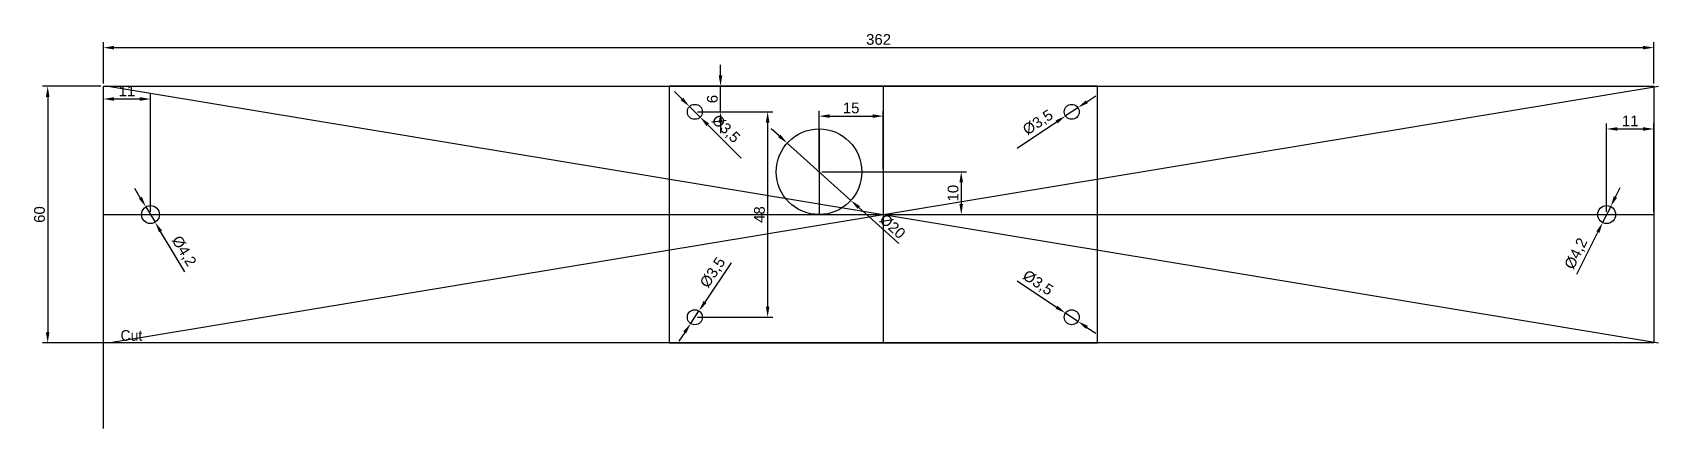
# Model space of a CAD drawing. Header units: millimetres. Extents: x -9 to 371, y 72 to 165.
import ezdxf

# ---------------------------------------------------------------- set-up
doc = ezdxf.new("R2010")
doc.units = ezdxf.units.MM
doc.layers.add('Taglio', color=7, linetype='Continuous', true_color=0xc0240f)
doc.styles.get("Standard").update_dxf_attribs({"font": 'arial.ttf'})
doc.dimstyles.new('Annotative', dxfattribs={"dimscale": 0, "dimtxt": 2.5, "dimasz": 2.5, "dimexe": 1.25, "dimexo": 0.625, "dimtad": 1, "dimtxsty": 'Standard', "dimcen": 2.5, "dimadec": 0, "dimazin": 0, "dimtfac": 1, "dimtmove": 0, "dimatfit": 3, "dimfxl": 1, "dimarcsym": 0})
doc.dimstyles.new('ISO-25', dxfattribs={"dimtxt": 2.5, "dimasz": 2.5, "dimexe": 1.25, "dimexo": 0.625, "dimtad": 1, "dimtxsty": 'Standard', "dimcen": 2.5, "dimadec": 0, "dimazin": 0, "dimtfac": 1, "dimtmove": 0, "dimatfit": 3, "dimfxl": 1, "dimarcsym": 0})

# ---------------------------------------------------------------- blocks, each defined once
blk = doc.blocks.new('*D16')
at = {"layer": 'Defpoints', "color": 0}
for p in [(140.1, 152), (152.1, 152), (146.1, 146)]:
    blk.add_point(p, dxfattribs=at)
at = {"layer": 'Taglio', "color": 0, "lineweight": -2}
for p, q in [((152.1, 154.5), (152.1, 157)), ((140.72, 152), (153.35, 152)), ((152.1, 146), (152.1, 152)), ((146.72, 146), (153.35, 146)), ((152.1, 143.5), (152.1, 141))]:
    blk.add_line(p, q, dxfattribs=at)
at = {"layer": 'Taglio', "color": 0}
for points in [[(151.68, 154.5), (152.52, 154.5), (152.1, 152)], [(152.52, 143.5), (151.68, 143.5), (152.1, 146)]]:
    blk.add_solid(points, dxfattribs=at)
at = {"layer": 'Taglio', "color": 0, "insert": (150.2, 149), "char_height": 2.5, "attachment_point": 5, "rotation": 90}
blk.add_mtext('6', dxfattribs=at)
blk = doc.blocks.new('*D17')
at = {"layer": 'Defpoints', "color": 0}
for p in [(146.1, 146), (146.1, 98), (163.1, 98)]:
    blk.add_point(p, dxfattribs=at)
at = {"layer": 'Taglio', "color": 0, "lineweight": -2}
for p, q in [((146.72, 146), (164.35, 146)), ((163.1, 143.5), (163.1, 100.5)), ((146.72, 98), (164.35, 98))]:
    blk.add_line(p, q, dxfattribs=at)
at = {"layer": 'Taglio', "color": 0}
for points in [[(163.52, 143.5), (162.68, 143.5), (163.1, 146)], [(162.68, 100.5), (163.52, 100.5), (163.1, 98)]]:
    blk.add_solid(points, dxfattribs=at)
at = {"layer": 'Taglio', "color": 0, "insert": (161.2, 122), "char_height": 2.5, "attachment_point": 5, "rotation": 90}
blk.add_mtext('48', dxfattribs=at)
blk = doc.blocks.new('*D19')
at = {"layer": 'Defpoints', "color": 0}
for p in [(167.67, 138.69), (182.53, 125.31)]:
    blk.add_point(p, dxfattribs=at)
at = {"layer": 'Taglio', "color": 0, "lineweight": -2}
for p, q in [((165.81, 140.36), (163.95, 142.03)), ((167.67, 138.69), (182.53, 125.31)), ((193.72, 115.24), (184.39, 123.64))]:
    blk.add_line(p, q, dxfattribs=at)
at = {"layer": 'Taglio', "color": 0}
for points in [[(165.53, 140.05), (166.09, 140.67), (167.67, 138.69)], [(184.67, 123.95), (184.11, 123.33), (182.53, 125.31)]]:
    blk.add_solid(points, dxfattribs=at)
at = {"layer": 'Taglio', "color": 0, "insert": (192.24, 119.23), "char_height": 2.5, "attachment_point": 5, "rotation": 318.0128}
blk.add_mtext('%%c20', dxfattribs=at)
blk = doc.blocks.new('*D20')
at = {"layer": 'Defpoints', "color": 0}
for p in [(144.86, 147.24), (147.34, 144.76)]:
    blk.add_point(p, dxfattribs=at)
at = {"layer": 'Taglio', "color": 0, "lineweight": -2}
for p, q in [((143.09, 149.01), (141.33, 150.77)), ((144.86, 147.24), (147.34, 144.76)), ((156.91, 135.19), (149.1, 142.99))]:
    blk.add_line(p, q, dxfattribs=at)
at = {"layer": 'Taglio', "color": 0}
for points in [[(142.8, 148.71), (143.39, 149.3), (144.86, 147.24)], [(149.4, 143.29), (148.81, 142.7), (147.34, 144.76)]]:
    blk.add_solid(points, dxfattribs=at)
at = {"layer": 'Taglio', "color": 0, "insert": (153.24, 141.92), "char_height": 2.5, "attachment_point": 5, "rotation": 315}
blk.add_mtext('%%c3,5', dxfattribs=at)
blk = doc.blocks.new('*D21')
at = {"layer": 'Defpoints', "color": 0}
for p in [(147.07, 99.46), (145.13, 96.54)]:
    blk.add_point(p, dxfattribs=at)
at = {"layer": 'Taglio', "color": 0, "lineweight": -2}
for p, q in [((154.58, 110.72), (148.46, 101.54)), ((145.13, 96.54), (147.07, 99.46)), ((143.74, 94.46), (142.36, 92.38))]:
    blk.add_line(p, q, dxfattribs=at)
at = {"layer": 'Taglio', "color": 0}
for points in [[(148.11, 101.77), (148.8, 101.31), (147.07, 99.46)], [(144.09, 94.23), (143.4, 94.69), (145.13, 96.54)]]:
    blk.add_solid(points, dxfattribs=at)
at = {"layer": 'Taglio', "color": 0, "insert": (150.41, 108.37), "char_height": 2.5, "attachment_point": 5, "rotation": 56.3099}
blk.add_mtext('%%c3,5', dxfattribs=at)
blk = doc.blocks.new('*D22')
at = {"layer": 'Defpoints', "color": 0}
for p in [(232.64, 98.97), (235.56, 97.03)]:
    blk.add_point(p, dxfattribs=at)
at = {"layer": 'Taglio', "color": 0, "lineweight": -2}
for p, q in [((221.38, 106.48), (230.56, 100.36)), ((235.56, 97.03), (232.64, 98.97)), ((237.64, 95.64), (239.72, 94.26))]:
    blk.add_line(p, q, dxfattribs=at)
at = {"layer": 'Taglio', "color": 0}
for points in [[(230.33, 100.01), (230.79, 100.7), (232.64, 98.97)], [(237.87, 95.99), (237.4, 95.3), (235.56, 97.03)]]:
    blk.add_solid(points, dxfattribs=at)
at = {"layer": 'Taglio', "color": 0, "insert": (226.13, 105.92), "char_height": 2.5, "attachment_point": 5, "rotation": 326.3099}
blk.add_mtext('%%c3,5', dxfattribs=at)
blk = doc.blocks.new('*D23')
at = {"layer": 'Defpoints', "color": 0}
for p in [(232.64, 145.03), (235.56, 146.97)]:
    blk.add_point(p, dxfattribs=at)
at = {"layer": 'Taglio', "color": 0, "lineweight": -2}
for p, q in [((237.64, 148.36), (239.72, 149.74)), ((235.56, 146.97), (232.64, 145.03)), ((221.38, 137.52), (230.56, 143.64))]:
    blk.add_line(p, q, dxfattribs=at)
at = {"layer": 'Taglio', "color": 0}
for points in [[(237.4, 148.7), (237.87, 148.01), (235.56, 146.97)], [(230.79, 143.3), (230.33, 143.99), (232.64, 145.03)]]:
    blk.add_solid(points, dxfattribs=at)
at = {"layer": 'Taglio', "color": 0, "insert": (226.3, 143.4), "char_height": 2.5, "attachment_point": 5, "rotation": 33.6901}
blk.add_mtext('%%c3,5', dxfattribs=at)
blk = doc.blocks.new('*D24')
at = {"layer": 'Defpoints', "color": 0}
for p in [(370, 161), (8, 152), (370, 152)]:
    blk.add_point(p, dxfattribs=at)
at = {"layer": 'Taglio', "color": 0, "lineweight": -2}
for p, q in [((8, 152.62), (8, 162.25)), ((10.5, 161), (367.5, 161)), ((370, 152.62), (370, 162.25))]:
    blk.add_line(p, q, dxfattribs=at)
at = {"layer": 'Taglio', "color": 0}
for points in [[(10.5, 161.42), (10.5, 160.58), (8, 161)], [(367.5, 160.58), (367.5, 161.42), (370, 161)]]:
    blk.add_solid(points, dxfattribs=at)
at = {"layer": 'Taglio', "color": 0, "insert": (189, 162.9), "char_height": 2.5, "attachment_point": 5}
blk.add_mtext('362', dxfattribs=at)
blk = doc.blocks.new('*D25')
at = {"layer": 'Defpoints', "color": 0}
for p in [(8, 152), (-5, 92), (8, 92)]:
    blk.add_point(p, dxfattribs=at)
at = {"layer": 'Taglio', "color": 0, "lineweight": -2}
for p, q in [((7.38, 152), (-6.25, 152)), ((-5, 149.5), (-5, 94.5)), ((7.38, 92), (-6.25, 92))]:
    blk.add_line(p, q, dxfattribs=at)
at = {"layer": 'Taglio', "color": 0}
for points in [[(-4.58, 149.5), (-5.42, 149.5), (-5, 152)], [(-5.42, 94.5), (-4.58, 94.5), (-5, 92)]]:
    blk.add_solid(points, dxfattribs=at)
at = {"layer": 'Taglio', "color": 0, "insert": (-6.9, 122), "char_height": 2.5, "attachment_point": 5, "rotation": 90}
blk.add_mtext('60', dxfattribs=at)
blk = doc.blocks.new('*D31')
at = {"layer": 'Defpoints', "color": 0}
for p in [(17.92, 123.8), (20.08, 120.2)]:
    blk.add_point(p, dxfattribs=at)
at = {"layer": 'Taglio', "color": 0, "lineweight": -2}
for p, q in [((16.63, 125.94), (15.35, 128.09)), ((17.92, 123.8), (20.08, 120.2)), ((27.02, 108.63), (21.37, 118.06))]:
    blk.add_line(p, q, dxfattribs=at)
at = {"layer": 'Taglio', "color": 0}
for points in [[(16.28, 125.73), (16.99, 126.16), (17.92, 123.8)], [(21.72, 118.27), (21.01, 117.84), (20.08, 120.2)]]:
    blk.add_solid(points, dxfattribs=at)
at = {"layer": 'Taglio', "color": 0, "insert": (26.7, 113.38), "char_height": 2.5, "attachment_point": 5, "rotation": 300.9638}
blk.add_mtext('%%c4,2', dxfattribs=at)
blk = doc.blocks.new('*D33')
at = {"layer": 'Defpoints', "color": 0}
for p in [(359.94, 123.88), (358.06, 120.12)]:
    blk.add_point(p, dxfattribs=at)
at = {"layer": 'Taglio', "color": 0, "lineweight": -2}
for p, q in [((361.06, 126.11), (362.18, 128.35)), ((359.94, 123.88), (358.06, 120.12)), ((352.03, 108.05), (356.94, 117.89))]:
    blk.add_line(p, q, dxfattribs=at)
at = {"layer": 'Taglio', "color": 0}
for points in [[(360.68, 126.3), (361.43, 125.93), (359.94, 123.88)], [(357.32, 117.7), (356.57, 118.07), (358.06, 120.12)]]:
    blk.add_solid(points, dxfattribs=at)
at = {"layer": 'Taglio', "color": 0, "insert": (351.99, 112.82), "char_height": 2.5, "attachment_point": 5, "rotation": 63.4349}
blk.add_mtext('%%c4,2', dxfattribs=at)
blk = doc.blocks.new('*D34')
at = {"layer": 'Defpoints', "color": 0}
for p in [(190.1, 145), (175.1, 132), (190.1, 132)]:
    blk.add_point(p, dxfattribs=at)
at = {"layer": 'Taglio', "color": 0, "lineweight": -2}
for p, q in [((175.1, 132.62), (175.1, 146.25)), ((177.6, 145), (187.6, 145)), ((190.1, 132.62), (190.1, 146.25))]:
    blk.add_line(p, q, dxfattribs=at)
at = {"layer": 'Taglio', "color": 0}
for points in [[(177.6, 145.42), (177.6, 144.58), (175.1, 145)], [(187.6, 144.58), (187.6, 145.42), (190.1, 145)]]:
    blk.add_solid(points, dxfattribs=at)
at = {"layer": 'Taglio', "color": 0, "insert": (182.6, 146.9), "char_height": 2.5, "attachment_point": 5}
blk.add_mtext('15', dxfattribs=at)
blk = doc.blocks.new('*D35')
at = {"layer": 'Defpoints', "color": 0}
for p in [(175.1, 132), (175.1, 122), (208.3, 122)]:
    blk.add_point(p, dxfattribs=at)
at = {"layer": 'Taglio', "color": 0, "lineweight": -2}
for p, q in [((175.72, 132), (209.55, 132)), ((208.3, 129.5), (208.3, 124.5)), ((175.72, 122), (209.55, 122))]:
    blk.add_line(p, q, dxfattribs=at)
at = {"layer": 'Taglio', "color": 0}
for points in [[(208.72, 129.5), (207.88, 129.5), (208.3, 132)], [(207.88, 124.5), (208.72, 124.5), (208.3, 122)]]:
    blk.add_solid(points, dxfattribs=at)
at = {"layer": 'Taglio', "color": 0, "insert": (206.4, 127), "char_height": 2.5, "attachment_point": 5, "rotation": 90}
blk.add_mtext('10', dxfattribs=at)
blk = doc.blocks.new('*D36')
at = {"layer": 'Defpoints', "color": 0}
for p in [(370, 142), (359, 122), (370, 122)]:
    blk.add_point(p, dxfattribs=at)
at = {"layer": 'Taglio', "color": 0, "lineweight": -2}
for p, q in [((359, 122.62), (359, 143.25)), ((361.5, 142), (367.5, 142)), ((370, 122.62), (370, 143.25))]:
    blk.add_line(p, q, dxfattribs=at)
at = {"layer": 'Taglio', "color": 0}
for points in [[(361.5, 142.42), (361.5, 141.58), (359, 142)], [(367.5, 141.58), (367.5, 142.42), (370, 142)]]:
    blk.add_solid(points, dxfattribs=at)
at = {"layer": 'Taglio', "color": 0, "insert": (364.5, 143.88), "char_height": 2.5, "attachment_point": 5}
blk.add_mtext('11', dxfattribs=at)
blk = doc.blocks.new('*D37')
at = {"layer": 'Defpoints', "color": 0}
for p in [(8, 149), (8, 122), (19, 122)]:
    blk.add_point(p, dxfattribs=at)
at = {"layer": 'Taglio', "color": 0, "lineweight": -2}
for p, q in [((8, 122.62), (8, 150.25)), ((16.5, 149), (10.5, 149)), ((19, 122.62), (19, 150.25))]:
    blk.add_line(p, q, dxfattribs=at)
at = {"layer": 'Taglio', "color": 0}
for points in [[(10.5, 149.42), (10.5, 148.58), (8, 149)], [(16.5, 148.58), (16.5, 149.42), (19, 149)]]:
    blk.add_solid(points, dxfattribs=at)
at = {"layer": 'Taglio', "color": 0, "insert": (13.5, 150.88), "char_height": 2.5, "attachment_point": 5}
blk.add_mtext('11', dxfattribs=at)

msp = doc.modelspace()

# ---------------------------------------------------------------- linework, layer by layer
at = {"layer": 'Taglio', "color": 5}
for p, q in [((9.1, 152), (371.1, 92)), ((9.1, 92), (371.1, 152))]:
    msp.add_line(p, q, dxfattribs=at)
at = {"layer": 'Taglio', "color": 244, "true_color": 0x991b1e}
msp.add_line((190.1, 152), (190.1, 92), dxfattribs=at)
at = {"layer": 'Taglio', "color": 0}
for p, q in [((175.1, 142), (175.1, 122)), ((175.1, 132), (175.1, 132)), ((175.1, 132), (175.1, 132)), ((175.1, 132), (175.1, 132)), ((8, 72), (8, 102)), ((370, 92), (6, 92))]:
    msp.add_line(p, q, dxfattribs=at)
at = {"layer": 'Taglio', "color": 1}
msp.add_line((8, 122), (370, 122), dxfattribs=at)
at = {"layer": 'Taglio', "color": 0}
for points in [[(8, 152), (370, 152), (370, 92), (8, 92)], [(140.1, 92), (240.1, 92), (240.1, 152), (140.1, 152)]]:
    msp.add_lwpolyline(points, close=True, dxfattribs=at)
for centre, radius in [((146.1, 146), 1.75), ((146.1, 146), 1.75), ((234.1, 146), 1.75), ((175.1, 132), 10), ((19, 122), 2.1), ((359, 122), 2.1), ((146.1, 98), 1.75), ((234.1, 98), 1.75)]:
    msp.add_circle(centre, radius, dxfattribs=at)

# ---------------------------------------------------------------- texts
at = {"layer": 'Taglio', "color": 0, "insert": (12, 95), "char_height": 2.5, "width": 13, "attachment_point": 1}
msp.add_mtext('{\\fＭＳ Ｐゴシック|b0|i0|c128|p50;Cut}', dxfattribs=at)

# ---------------------------------------------------------------- dimensions: what is measured, and where the dimension line sits
at = {"layer": 'Taglio', "color": 0}
dim = msp.add_linear_dim(base=(370, 161), p1=(8, 152), p2=(370, 152), dimstyle='ISO-25', dxfattribs=at)
dim.commit()
dim.dimension.update_dxf_attribs({"geometry": '*D24', "text_midpoint": (189, 162.902)})
for base, p1, p2, picture, middle in [((152.1, 152), (146.1, 146), (140.1, 152), '*D16', (150.198, 149)), ((-5, 92), (8, 152), (8, 92), '*D25', (-6.901, 122)), ((163.1, 98), (146.1, 146), (146.1, 98), '*D17', (161.198, 122))]:
    dim = msp.add_linear_dim(base=base, p1=p1, p2=p2, angle=90, dimstyle='ISO-25', dxfattribs=at)
    dim.commit()
    dim.dimension.update_dxf_attribs({"geometry": picture, "text_midpoint": middle})
for base, p1, p2, angle, picture, middle in [((8, 149), (19, 122), (8, 122), 180, '*D37', (13.5, 149)), ((370, 142), (359, 122), (370, 122), 0, '*D36', (364.5, 142)), ((208.3, 122), (175.1, 132), (175.1, 122), 270, '*D35', (208.3, 127))]:
    dim = msp.add_linear_dim(base=base, p1=p1, p2=p2, angle=angle, dimstyle='ISO-25', dxfattribs=at)
    dim.commit()
    dim.dimension.update_dxf_attribs({"geometry": picture, "text_midpoint": middle, "dimtype": 161})
for p1, p2, dimstyle, picture, middle in [((144.862, 147.237), (147.337, 144.763), 'Annotative', '*D20', (155.425, 139.741)), ((235.556, 146.971), (232.643, 145.029), 'ISO-25', '*D23', (223.727, 141.691))]:
    dim = msp.add_diameter_dim_2p(p1=p1, p2=p2, dimstyle=dimstyle, dxfattribs=at)
    dim.commit()
    dim.dimension.update_dxf_attribs({"geometry": picture, "text_midpoint": middle})
dim = msp.add_aligned_dim(p1=(175.1, 132), p2=(190.1, 132), distance=13, dimstyle='ISO-25', dxfattribs=at)
dim.commit()
dim.dimension.update_dxf_attribs({"geometry": '*D34', "text_midpoint": (182.6, 146.901)})
for p1, p2, picture, middle in [((167.667, 138.69), (182.532, 125.31), '*D19', (190.921, 117.761)), ((17.92, 123.801), (20.08, 120.199), '*D31', (22, 117)), ((359.939, 123.878), (358.061, 120.122), '*D33', (358, 120)), ((145.129, 96.544), (147.07, 99.456), '*D21', (152.212, 107.169)), ((235.556, 97.029), (232.643, 98.971), '*D22', (224.93, 104.113))]:
    dim = msp.add_diameter_dim_2p(p1=p1, p2=p2, dimstyle='ISO-25', dxfattribs=at)
    dim.commit()
    dim.dimension.update_dxf_attribs({"geometry": picture, "text_midpoint": middle, "dimtype": 163})

doc.saveas('drawing.dxf')
